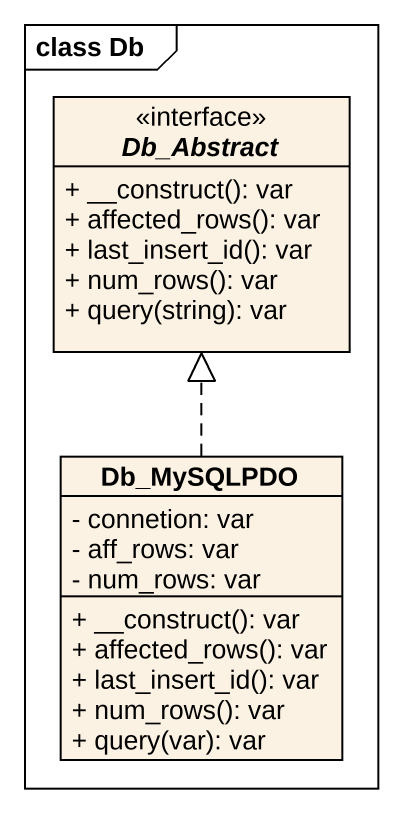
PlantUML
@startuml
mainframe class Db
hide circle
hide empty members
skinparam classAttributeIconSize 0
interface Db_Abstract <<interface>> {
  + __construct(): var
  + affected_rows(): var
  + last_insert_id(): var
  + num_rows(): var
  + query(string): var
}
class Db_MySQLPDO {
  - connetion: var
  - aff_rows: var
  - num_rows: var
  + __construct(): var
  + affected_rows(): var
  + last_insert_id(): var
  + num_rows(): var
  + query(var): var
}
Db_MySQLPDO .up.|> Db_Abstract
@enduml
